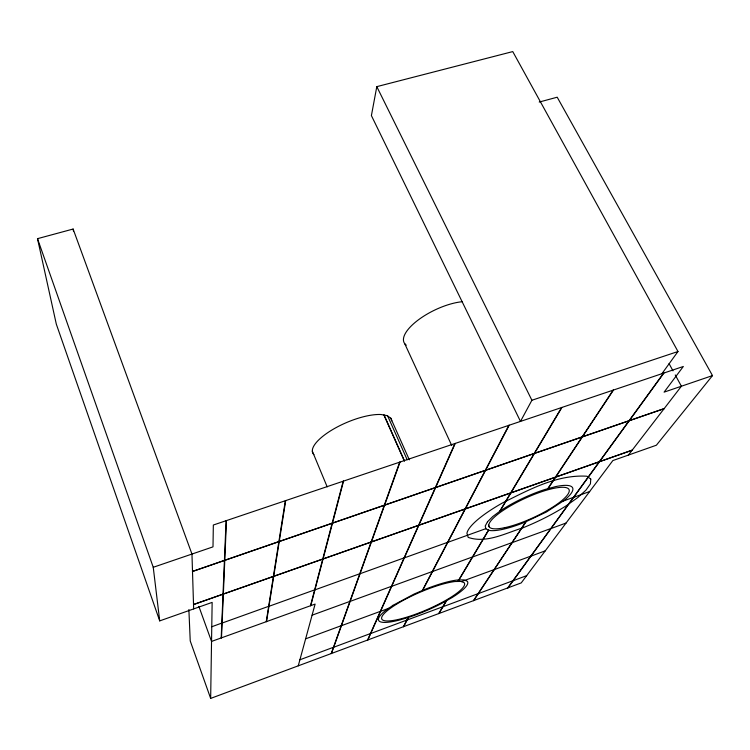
<?xml version="1.0" encoding="UTF-8"?>
<svg xmlns="http://www.w3.org/2000/svg" width="750" height="750" viewBox="0 0 750 750"><rect width="100%" height="100%" fill="white"/><g stroke="black" fill="none" stroke-linecap="round" stroke-linejoin="round"><path stroke-width="1.12" d="M539.222 102.066L557.203 97.209L712.5 375.6L656.372 445.219L612.853 460.566L521.222 582.909L210.656 698.409L212.147 602.391L159.713 620.887L56.316 324.141L37.5 238.669L73.116 229.041L191.962 554.053L193.659 608.906M221.194 637.95L226.078 520.725M221.494 637.837L226.472 520.594M266.241 621.703L285.328 500.738M266.541 621.6L285.712 500.606M376.8 86.644L371.4 115.612L520.481 421.406L531.9 400.256L677.981 351.516L512.756 51.591L376.8 86.644L531.9 400.256M310.481 605.756L343.181 481.219M310.772 605.653L343.556 481.087M298.256 665.831L315.122 604.078L211.537 641.428L198.863 606.394M331.228 653.569L399.694 462.159M331.472 653.484L400.059 462.028M367.584 640.05L435.272 487.706L384.591 505.2M454.894 443.531L435.338 487.566L384.637 505.069M367.828 639.966L435.609 487.584L485.222 470.456L422.362 590.522M455.259 443.409L435.666 487.453L485.297 470.316L508.847 425.334M403.406 626.728L408.263 617.447M403.641 626.644L408.488 617.381M422.634 590.4L485.55 470.344L534.141 453.572L510.694 492.881L465.384 508.828M509.203 425.212L485.625 470.203L534.225 453.431L561.591 407.541M438.694 613.603L446.316 600.834M457.856 581.466L488.531 530.044M499.65 511.388L510.619 493.003L465.319 508.95M438.928 613.519L446.597 600.675M458.053 581.466L488.709 530.109M500.062 511.078L510.919 492.9L555.347 477.262L547.744 488.728M561.938 407.428L534.544 453.319L582.141 436.884L613.153 390.15M473.466 600.666L525.778 521.841M473.7 600.581L526.069 521.709M548.016 488.653L555.647 477.159L599.241 461.822L507.741 587.925M613.491 390.028L582.459 436.781L629.091 420.684L663.591 373.134M661.931 373.688L677.981 351.516M507.966 587.841L599.522 461.719L632.109 450.253M663.919 373.022L629.391 420.581L664.2 408.562M628.387 455.091L681.394 386.231L675.234 374.944M299.916 659.775L333.478 647.269M333.703 647.25L370.472 633.553M370.678 633.534L406.903 620.044M407.1 620.034L442.791 606.741M442.978 606.731L478.134 593.634M478.322 593.625L512.972 580.716M513.141 580.716L526.669 575.644M305.634 638.841L341.184 625.725M341.419 625.706L380.334 611.362M380.559 611.344L388.866 608.231M461.438 581.597L494.072 569.625M494.259 569.616L530.794 556.144M530.972 556.144L545.231 550.847M312.094 615.188L349.884 601.406M350.138 601.388L391.453 586.331M391.688 586.322L432.309 571.519M432.534 571.509L472.481 556.95M472.688 556.95L511.978 542.625M512.175 542.634L550.828 528.544M551.006 528.553L566.081 523.013M211.762 626.756L221.812 623.081M222.122 623.053L268.669 606.319M268.959 606.309L314.653 589.875M314.925 589.866L359.784 573.741M360.047 573.731L404.091 557.897M404.334 557.888L447.591 542.334M447.816 542.334L485.859 528.656M563.259 501.056L573.488 497.316M573.675 497.325L589.659 491.531M193.528 604.491L223.022 594.113M223.359 593.991L273.394 576.384M273.722 576.272L322.753 559.012M323.081 558.9L371.137 541.987M371.456 541.875L418.566 525.3M418.875 525.188L465.075 508.931M632.212 450.122L599.616 461.588L629.288 420.722L664.087 408.712M193.528 604.594L223.012 594.216M223.35 594.094L273.375 576.497M273.703 576.375L322.725 559.125M323.044 559.012L371.1 542.1M371.409 541.997L418.519 525.413M418.828 525.309L465.019 509.053M192.497 571.397L224.428 560.372M224.794 560.25L278.888 541.575M279.244 541.453L332.166 523.181M332.512 523.059L384.3 505.181M192.497 571.509L224.419 560.494M224.784 560.372L278.859 541.697M279.216 541.575L332.128 523.312M332.475 523.191L384.253 505.312M712.5 375.6L664.106 392.137L683.325 366.478L213.338 525.019L213 546.863L153.244 567.291L159.713 620.887M409.331 459.825L390.75 418.163L387.15 415.631L381.075 414.516A42.769 14.55 -23.3 0 0 332.428 429.703A42.769 14.55 -23.3 0 0 313.894 454.631M669.075 363.656L672.994 370.837M404.709 343.641L451.753 445.528M488.503 525.122L489.488 527.25M387.684 416.006L407.194 459.806M384.122 415.078L404.503 460.941M383.916 415.041L404.297 460.912M312.328 451.172L327.188 486.872M210.656 698.409L190.237 640.978L188.878 609.553M37.5 238.669L153.244 567.291M73.116 229.041L73.509 231.328M406.284 345.169A41.522 16.012 -25.7 0 1 417.206 320.756A41.522 16.012 -25.7 0 1 462.188 301.716M390.75 418.163A42.769 14.55 -23.3 0 1 391.697 420.863M590.766 479.062L590.419 483.834L585.966 490.144L577.856 497.503L566.7 505.444A68.034 16.191 -24.8 0 1 522.938 527.812C505.659 533.091 486.366 543.731 468.178 537.384L466.931 533.316A68.034 16.191 -24.8 0 1 502.472 502.95C528.656 489.984 556.753 474.422 586.828 476.212L590.766 479.062M487.5 521.784L485.212 525.994L485.925 528.938L489.525 530.456A48.056 11.428 -24.8 0 0 524.663 522.328L546.375 512.025L563.831 500.644A48.056 11.428 -24.8 0 0 555.497 486.638L545.203 489.412A48.056 11.428 -24.8 0 0 500.569 510.703L492.731 516.562L487.5 521.784M534.459 453.459L510.994 492.778L555.431 477.141L582.047 437.034L534.459 453.459M582.356 436.922L555.731 477.037L599.334 461.691L628.978 420.825L582.356 436.922M393 605.325L385.322 610.716A48.487 10.097 -23.4 0 0 399.103 620.147L409.341 617.137A48.487 10.097 -23.4 0 0 442.359 603.075L451.875 597.675A48.487 10.097 -23.4 0 0 467.259 581.241L463.875 579.862L457.613 579.966A48.487 10.097 -23.4 0 0 426.366 588.816L414.3 593.944L393 605.325M460.959 581.409L455.128 581.522A45.038 9.375 -23.4 0 0 387.375 610.613A45.038 9.375 -23.4 0 0 415.528 614.231A45.038 9.375 -23.4 0 0 464.128 582.675L460.959 581.409M504.375 527.747A44.062 10.481 -24.8 0 0 568.894 492.459A44.062 10.481 -24.8 0 0 513.759 504.019A44.062 10.481 -24.8 0 0 504.375 527.747"/></g></svg>
